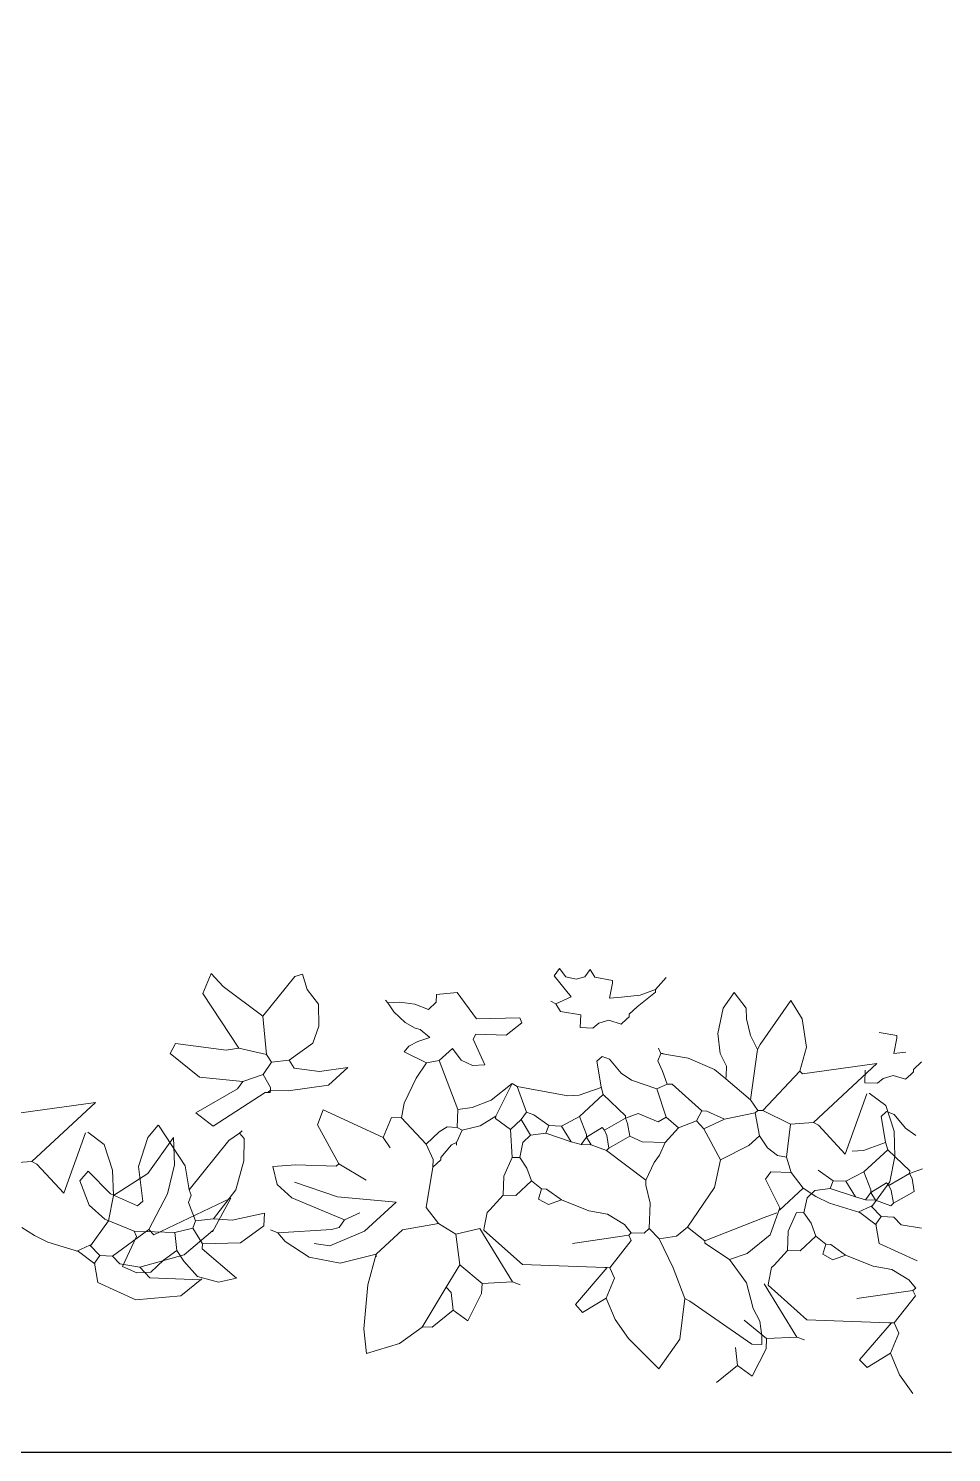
# Model space of a CAD drawing. Header units: millimetres. Extents: x 2667 to 2848, y -1 to 1765.
# Drawn here: x 2766.111 to 2767.075, y 1718.582 to 1720.068 of the extents above; entities that cross this region are included whole.
import ezdxf

# ---------------------------------------------------------------- set-up
doc = ezdxf.new("R2010")
doc.units = ezdxf.units.MM
doc.layers.add('PROIEZIONI', color=145, linetype='Continuous')
doc.layers.add('VERDE_giardino', color=74, linetype='Continuous', lineweight=9)

msp = doc.modelspace()

# ---------------------------------------------------------------- linework, layer by layer
at = {"layer": 'PROIEZIONI'}
msp.add_lwpolyline([(2767.0747, 1718.5819), (2765.0993, 1718.5819), (2765.0993, 1720.8615)], dxfattribs=at)
at = {"layer": 'VERDE_giardino'}
for p, q in [((2766.6601, 1719.0794), (2766.6657, 1719.0872)), ((2766.672, 1719.0783), (2766.6657, 1719.0872)), ((2766.6975, 1719.086), (2766.692, 1719.0785)), ((2766.7025, 1719.0779), (2766.6975, 1719.086)), ((2766.2932, 1719.061), (2766.3019, 1719.0819)), ((2766.3147, 1719.0682), (2766.3019, 1719.0819)), ((2766.356, 1719.0375), (2766.3894, 1719.0787)), ((2766.3894, 1719.0787), (2766.3974, 1719.0811)), ((2766.4021, 1719.065), (2766.3974, 1719.0811)), ((2766.6778, 1719.0576), (2766.6601, 1719.0794)), ((2766.6828, 1719.076), (2766.672, 1719.0783)), ((2766.692, 1719.0785), (2766.6828, 1719.076)), ((2766.7209, 1719.0746), (2766.7025, 1719.0779)), ((2766.7176, 1719.0561), (2766.7208, 1719.0719)), ((2766.7208, 1719.0719), (2766.7209, 1719.0746)), ((2766.7657, 1719.065), (2766.7768, 1719.0778)), ((2766.3309, 1719.0039), (2766.2932, 1719.061)), ((2766.356, 1719.0375), (2766.3147, 1719.0682)), ((2766.414, 1719.0498), (2766.4021, 1719.065)), ((2766.4865, 1719.0513), (2766.484, 1719.054)), ((2766.5373, 1719.06), (2766.537, 1719.0521)), ((2766.5373, 1719.06), (2766.5586, 1719.0619)), ((2766.5586, 1719.0619), (2766.5788, 1719.0346)), ((2766.6617, 1719.0502), (2766.6778, 1719.0576)), ((2766.7302, 1719.0572), (2766.7176, 1719.0561)), ((2766.7498, 1719.0593), (2766.7302, 1719.0572)), ((2766.7465, 1719.0471), (2766.7656, 1719.0623)), ((2766.7657, 1719.065), (2766.7498, 1719.0593)), ((2766.7656, 1719.0623), (2766.7657, 1719.065)), ((2766.8478, 1719.062), (2766.8363, 1719.0457)), ((2766.8478, 1719.062), (2766.8605, 1719.0456)), ((2766.8751, 1719.0079), (2766.907, 1719.0536)), ((2766.907, 1719.0536), (2766.9189, 1719.0346)), ((2766.4144, 1719.0268), (2766.414, 1719.0498)), ((2766.4989, 1719.0518), (2766.4865, 1719.0513)), ((2766.4865, 1719.0513), (2766.4927, 1719.0419)), ((2766.4927, 1719.0419), (2766.5044, 1719.0307)), ((2766.5144, 1719.0497), (2766.4989, 1719.0518)), ((2766.5288, 1719.0444), (2766.5144, 1719.0497)), ((2766.537, 1719.0521), (2766.5288, 1719.0444)), ((2766.6564, 1719.053), (2766.6617, 1719.0502)), ((2766.6667, 1719.0421), (2766.6617, 1719.0502)), ((2766.6878, 1719.0386), (2766.6667, 1719.0421)), ((2766.6873, 1719.0254), (2766.6878, 1719.0386)), ((2766.7381, 1719.0368), (2766.7382, 1719.0394)), ((2766.7382, 1719.0394), (2766.7465, 1719.0471)), ((2766.8363, 1719.0457), (2766.8308, 1719.0193)), ((2766.8608, 1719.0344), (2766.8605, 1719.0456)), ((2766.3599, 1718.9975), (2766.356, 1719.0375)), ((2766.408, 1719.009), (2766.4144, 1719.0268)), ((2766.5044, 1719.0307), (2766.5149, 1719.0247)), ((2766.5149, 1719.0247), (2766.52, 1719.0235)), ((2766.5788, 1719.0346), (2766.624, 1719.0356)), ((2766.61, 1719.0176), (2766.6264, 1719.0303)), ((2766.6264, 1719.0303), (2766.624, 1719.0356)), ((2766.7005, 1719.0249), (2766.6873, 1719.0254)), ((2766.7066, 1719.03), (2766.7005, 1719.0249)), ((2766.7171, 1719.033), (2766.7066, 1719.03)), ((2766.7299, 1719.0291), (2766.7171, 1719.033)), ((2766.7354, 1719.0342), (2766.7299, 1719.0291)), ((2766.7354, 1719.0342), (2766.7381, 1719.0368)), ((2766.8648, 1719.0171), (2766.8608, 1719.0344)), ((2766.9189, 1719.0346), (2766.9232, 1719.005)), ((2766.2591, 1718.9985), (2766.2647, 1719.0089)), ((2766.2647, 1719.0089), (2766.3176, 1719.0017)), ((2766.3835, 1718.9913), (2766.408, 1719.009)), ((2766.5178, 1719.0108), (2766.5084, 1719.006)), ((2766.5303, 1719.0152), (2766.5178, 1719.0108)), ((2766.52, 1719.0235), (2766.5303, 1719.0152)), ((2766.5754, 1719.0135), (2766.5782, 1719.0187)), ((2766.5877, 1718.9866), (2766.5754, 1719.0135)), ((2766.5782, 1719.0187), (2766.61, 1719.0176)), ((2766.8308, 1719.0193), (2766.8332, 1718.9983)), ((2766.8722, 1719.0027), (2766.8648, 1719.0171)), ((2767.0177, 1719.017), (2766.9992, 1719.0203)), ((2767.0144, 1718.9985), (2767.0176, 1719.0143)), ((2767.0176, 1719.0143), (2767.0177, 1719.017)), ((2766.29, 1718.9735), (2766.2591, 1718.9985)), ((2766.3176, 1719.0017), (2766.3309, 1719.0039)), ((2766.3599, 1718.9975), (2766.3309, 1719.0039)), ((2766.3649, 1718.9894), (2766.3599, 1718.9975)), ((2766.5084, 1719.006), (2766.5033, 1719.0002)), ((2766.5267, 1718.9888), (2766.5033, 1719.0002)), ((2766.5401, 1718.9909), (2766.5538, 1719.0037)), ((2766.5538, 1719.0037), (2766.563, 1718.9913)), ((2766.7046, 1718.9903), (2766.7101, 1718.9954)), ((2766.7101, 1718.9954), (2766.7179, 1718.9924)), ((2766.7683, 1718.9906), (2766.7712, 1718.9984)), ((2766.7712, 1718.9984), (2766.7688, 1719.0038)), ((2766.8, 1718.9934), (2766.7712, 1718.9984)), ((2766.7739, 1718.9983), (2766.7712, 1718.9984)), ((2766.8332, 1718.9983), (2766.8397, 1718.9853)), ((2766.865, 1718.9499), (2766.8722, 1719.0027)), ((2766.8722, 1719.0027), (2766.8751, 1719.0079)), ((2766.9232, 1719.005), (2766.9165, 1718.9799)), ((2767.027, 1718.9996), (2767.0144, 1718.9985)), ((2766.3564, 1718.9764), (2766.3649, 1718.9894)), ((2766.3649, 1718.9894), (2766.3835, 1718.9913)), ((2766.3885, 1718.9832), (2766.3835, 1718.9913)), ((2766.4149, 1718.9796), (2766.3885, 1718.9832)), ((2766.4149, 1718.9796), (2766.4445, 1718.9836)), ((2766.4445, 1718.9836), (2766.4243, 1718.9652)), ((2766.5267, 1718.9888), (2766.516, 1718.9726)), ((2766.5267, 1718.9888), (2766.5401, 1718.9909)), ((2766.5594, 1718.9398), (2766.5401, 1718.9909)), ((2766.563, 1718.9913), (2766.5749, 1718.9857)), ((2766.5749, 1718.9857), (2766.5877, 1718.9866)), ((2766.7089, 1718.9636), (2766.7046, 1718.9903)), ((2766.7179, 1718.9924), (2766.73, 1718.9779)), ((2766.7732, 1718.9798), (2766.7683, 1718.9906)), ((2766.778, 1718.9663), (2766.7732, 1718.9798)), ((2766.8272, 1718.9815), (2766.8, 1718.9934)), ((2766.8393, 1718.9721), (2766.8272, 1718.9815)), ((2766.8397, 1718.9853), (2766.8394, 1718.9747)), ((2766.8779, 1718.9388), (2766.9165, 1718.9799)), ((2766.9191, 1718.9771), (2766.9165, 1718.9799)), ((2766.9968, 1718.9879), (2766.9191, 1718.9771)), ((2766.9305, 1718.9263), (2766.9968, 1718.9879)), ((2766.9841, 1718.9678), (2766.9845, 1718.981)), ((2767.0321, 1718.9766), (2767.0349, 1718.9792)), ((2767.0349, 1718.9792), (2767.035, 1718.9818)), ((2767.035, 1718.9818), (2767.0432, 1718.9895)), ((2766.3349, 1718.9692), (2766.29, 1718.9735)), ((2766.3294, 1718.9615), (2766.3349, 1718.9692)), ((2766.3349, 1718.9692), (2766.3564, 1718.9764)), ((2766.3639, 1718.9629), (2766.3564, 1718.9764)), ((2766.4243, 1718.9652), (2766.3824, 1718.9595)), ((2766.516, 1718.9726), (2766.5033, 1718.9465)), ((2766.6162, 1718.9669), (2766.5941, 1718.9498)), ((2766.599, 1718.9331), (2766.6162, 1718.9669)), ((2766.6214, 1718.9641), (2766.6162, 1718.9669)), ((2766.73, 1718.9779), (2766.7406, 1718.9704)), ((2766.7406, 1718.9704), (2766.7672, 1718.9614)), ((2766.7672, 1718.9614), (2766.778, 1718.9663)), ((2766.7833, 1718.9662), (2766.778, 1718.9663)), ((2766.8142, 1718.9385), (2766.7833, 1718.9662)), ((2766.8393, 1718.9721), (2766.8394, 1718.9747)), ((2766.865, 1718.9499), (2766.8393, 1718.9721)), ((2766.9973, 1718.9673), (2766.9841, 1718.9678)), ((2767.0033, 1718.9724), (2766.9973, 1718.9673)), ((2767.0139, 1718.9754), (2767.0033, 1718.9724)), ((2767.0267, 1718.9715), (2767.0139, 1718.9754)), ((2767.0321, 1718.9766), (2767.0267, 1718.9715)), ((2766.286, 1718.9365), (2766.3294, 1718.9615)), ((2766.3041, 1718.9226), (2766.3584, 1718.9578)), ((2766.3611, 1718.9577), (2766.3584, 1718.9578)), ((2766.3611, 1718.9577), (2766.3638, 1718.9602)), ((2766.3637, 1718.9576), (2766.3611, 1718.9577)), ((2766.3637, 1718.9576), (2766.3638, 1718.9602)), ((2766.3638, 1718.9602), (2766.3639, 1718.9629)), ((2766.3638, 1718.9602), (2766.3824, 1718.9595)), ((2766.5941, 1718.9498), (2766.5743, 1718.9419)), ((2766.6214, 1718.9641), (2766.6741, 1718.9542)), ((2766.631, 1718.9372), (2766.6214, 1718.9641)), ((2766.6741, 1718.9542), (2766.6861, 1718.9548)), ((2766.6861, 1718.9548), (2766.7091, 1718.963)), ((2766.6866, 1718.9325), (2766.7113, 1718.9555)), ((2766.7113, 1718.9555), (2766.7089, 1718.9636)), ((2766.7344, 1718.9334), (2766.7113, 1718.9555)), ((2766.7768, 1718.9319), (2766.7672, 1718.9614)), ((2766.8726, 1718.939), (2766.865, 1718.9499)), ((2766.9864, 1718.9564), (2766.9638, 1718.8932)), ((2767.006, 1718.944), (2766.9889, 1718.9569)), ((2766.1813, 1718.9472), (2766.1035, 1718.9364)), ((2766.1149, 1718.8855), (2766.1813, 1718.9472)), ((2766.3041, 1718.9226), (2766.286, 1718.9365)), ((2766.4188, 1718.9396), (2766.4129, 1718.9239)), ((2766.4814, 1718.9108), (2766.4188, 1718.9396)), ((2766.5033, 1718.9465), (2766.5007, 1718.9313)), ((2766.5588, 1718.9213), (2766.5594, 1718.9398)), ((2766.5743, 1718.9419), (2766.5594, 1718.9398)), ((2766.6254, 1718.9294), (2766.631, 1718.9372)), ((2766.6389, 1718.9343), (2766.631, 1718.9372)), ((2766.7343, 1718.9308), (2766.7477, 1718.9356)), ((2766.7477, 1718.9356), (2766.7686, 1718.9269)), ((2766.8085, 1718.9281), (2766.8142, 1718.9385)), ((2766.8195, 1718.9383), (2766.8142, 1718.9385)), ((2766.8377, 1718.9297), (2766.8195, 1718.9383)), ((2766.8377, 1718.9297), (2766.8698, 1718.9365)), ((2766.8698, 1718.9365), (2766.8726, 1718.939)), ((2766.8742, 1718.9124), (2766.8698, 1718.9365)), ((2766.8779, 1718.9388), (2766.8726, 1718.939)), ((2766.9065, 1718.9245), (2766.8779, 1718.9388)), ((2767.0014, 1718.9326), (2767.0068, 1718.9377)), ((2767.0147, 1718.9172), (2767.006, 1718.944)), ((2767.0068, 1718.9377), (2767.0147, 1718.9348)), ((2767.0147, 1718.9348), (2767.0268, 1718.9203)), ((2766.2468, 1718.9235), (2766.2358, 1718.9106)), ((2766.2749, 1718.8811), (2766.2469, 1718.9235)), ((2766.4353, 1718.8833), (2766.4129, 1718.9239)), ((2766.4814, 1718.9108), (2766.4902, 1718.9317)), ((2766.4902, 1718.9317), (2766.5007, 1718.9313)), ((2766.5263, 1718.9039), (2766.5007, 1718.9313)), ((2766.54, 1718.9166), (2766.5482, 1718.9217)), ((2766.5482, 1718.9217), (2766.5588, 1718.9213)), ((2766.564, 1718.9184), (2766.5588, 1718.9213)), ((2766.564, 1718.9184), (2766.5827, 1718.923)), ((2766.5827, 1718.923), (2766.599, 1718.9331)), ((2766.5989, 1718.9304), (2766.599, 1718.9331)), ((2766.6144, 1718.9192), (2766.5989, 1718.9304)), ((2766.6144, 1718.9192), (2766.6254, 1718.9294)), ((2766.6354, 1718.9132), (2766.6254, 1718.9294)), ((2766.6544, 1718.9231), (2766.6389, 1718.9343)), ((2766.6514, 1718.9152), (2766.6544, 1718.9231)), ((2766.6676, 1718.9226), (2766.6544, 1718.9231)), ((2766.6676, 1718.9226), (2766.6866, 1718.9325)), ((2766.6776, 1718.9063), (2766.6676, 1718.9226)), ((2766.6938, 1718.9137), (2766.6866, 1718.9325)), ((2766.6937, 1718.911), (2766.71, 1718.9211)), ((2766.71, 1718.9211), (2766.7126, 1718.9183)), ((2766.7126, 1718.9183), (2766.7343, 1718.9308)), ((2766.7343, 1718.9308), (2766.7344, 1718.9334)), ((2766.7367, 1718.9254), (2766.7343, 1718.9308)), ((2766.7389, 1718.912), (2766.7367, 1718.9254)), ((2766.7686, 1718.9269), (2766.7768, 1718.9319)), ((2766.7758, 1718.9054), (2766.7896, 1718.9208)), ((2766.7896, 1718.9208), (2766.7768, 1718.9319)), ((2766.7896, 1718.9208), (2766.8085, 1718.9281)), ((2766.8161, 1718.9198), (2766.8085, 1718.9281)), ((2766.8161, 1718.9198), (2766.8377, 1718.9297)), ((2766.8335, 1718.8874), (2766.8161, 1718.9198)), ((2766.9026, 1718.8902), (2766.9065, 1718.9245)), ((2766.9065, 1718.9245), (2766.9305, 1718.9263)), ((2766.9357, 1718.9235), (2766.9305, 1718.9263)), ((2766.9638, 1718.8932), (2766.9357, 1718.9235)), ((2767.0057, 1718.9059), (2767.0014, 1718.9326)), ((2767.0268, 1718.9203), (2767.0374, 1718.9128)), ((2766.1709, 1718.9156), (2766.1482, 1718.8525)), ((2766.1905, 1718.9033), (2766.1734, 1718.9161)), ((2766.2358, 1718.9106), (2766.2261, 1718.8803)), ((2766.2627, 1718.9108), (2766.236, 1718.8731)), ((2766.2636, 1718.8823), (2766.2627, 1718.9108)), ((2766.2789, 1718.856), (2766.3206, 1718.9075)), ((2766.3206, 1718.9075), (2766.3315, 1718.9151)), ((2766.3315, 1718.9151), (2766.3342, 1718.9176)), ((2766.3366, 1718.9096), (2766.3315, 1718.9151)), ((2766.336, 1718.8865), (2766.3366, 1718.9096)), ((2766.4814, 1718.9108), (2766.489, 1718.8999)), ((2766.5263, 1718.9039), (2766.54, 1718.9166)), ((2766.5528, 1718.9029), (2766.5582, 1718.9054)), ((2766.5581, 1718.9027), (2766.5582, 1718.9054)), ((2766.5582, 1718.9054), (2766.564, 1718.9184)), ((2766.616, 1718.89), (2766.6144, 1718.9192)), ((2766.624, 1718.8897), (2766.6272, 1718.9055)), ((2766.6272, 1718.9055), (2766.6354, 1718.9132)), ((2766.6354, 1718.9132), (2766.6514, 1718.9152)), ((2766.6776, 1718.9063), (2766.6514, 1718.9152)), ((2766.6881, 1718.9033), (2766.6776, 1718.9063)), ((2766.6881, 1718.9033), (2766.6937, 1718.911)), ((2766.6937, 1718.911), (2766.6938, 1718.9137)), ((2766.6987, 1718.9029), (2766.6937, 1718.911)), ((2766.715, 1718.9129), (2766.7126, 1718.9183)), ((2766.7172, 1718.8996), (2766.715, 1718.9129)), ((2766.7172, 1718.8996), (2766.7389, 1718.912)), ((2766.7519, 1718.9063), (2766.7389, 1718.912)), ((2766.7758, 1718.9054), (2766.7519, 1718.9063)), ((2766.77, 1718.8923), (2766.7758, 1718.9054)), ((2766.8633, 1718.9022), (2766.8742, 1718.9124)), ((2766.8742, 1718.9124), (2766.8826, 1718.9)), ((2766.9829, 1718.8972), (2767.0059, 1718.9054)), ((2767.0081, 1718.8979), (2767.0057, 1718.9059)), ((2767.0157, 1718.8907), (2767.0147, 1718.9172)), ((2766.1992, 1718.8765), (2766.1905, 1718.9033)), ((2766.5337, 1718.8877), (2766.5263, 1718.9039)), ((2766.5416, 1718.8874), (2766.5417, 1718.89)), ((2766.5417, 1718.89), (2766.5528, 1718.9029)), ((2766.6073, 1718.8704), (2766.616, 1718.89)), ((2766.624, 1718.8897), (2766.616, 1718.89)), ((2766.6987, 1718.9029), (2766.6881, 1718.9033)), ((2766.7145, 1718.897), (2766.6987, 1718.9029)), ((2766.7145, 1718.897), (2766.7172, 1718.8996)), ((2766.7558, 1718.8663), (2766.7145, 1718.897)), ((2766.7644, 1718.8846), (2766.77, 1718.8923)), ((2766.8335, 1718.8874), (2766.8633, 1718.9022)), ((2766.8826, 1718.9), (2766.8932, 1718.8919)), ((2766.8932, 1718.8919), (2766.9026, 1718.8902)), ((2766.9073, 1718.8741), (2766.9026, 1718.8902)), ((2766.9709, 1718.8966), (2766.9829, 1718.8972)), ((2766.9833, 1718.8749), (2767.0081, 1718.8979)), ((2767.0311, 1718.8758), (2767.0081, 1718.8979)), ((2767.0157, 1718.8907), (2767.0104, 1718.8644)), ((2766.091, 1718.8838), (2766.1149, 1718.8855)), ((2766.1202, 1718.8827), (2766.1149, 1718.8855)), ((2766.1482, 1718.8525), (2766.1202, 1718.8827)), ((2766.1735, 1718.8757), (2766.1651, 1718.8654)), ((2766.1971, 1718.852), (2766.1735, 1718.8757)), ((2766.2002, 1718.85), (2766.1992, 1718.8765)), ((2766.2261, 1718.8803), (2766.2307, 1718.8444)), ((2766.2566, 1718.852), (2766.2636, 1718.8823)), ((2766.2789, 1718.856), (2766.2749, 1718.8811)), ((2766.3276, 1718.8562), (2766.336, 1718.8865)), ((2766.3902, 1718.8823), (2766.3662, 1718.8805)), ((2766.3662, 1718.8805), (2766.3708, 1718.8618)), ((2766.4326, 1718.8807), (2766.3902, 1718.8823)), ((2766.4353, 1718.8833), (2766.4326, 1718.8807)), ((2766.4353, 1718.8833), (2766.4639, 1718.8663)), ((2766.5334, 1718.8797), (2766.5265, 1718.8375)), ((2766.5334, 1718.8797), (2766.5337, 1718.8877)), ((2766.5334, 1718.8797), (2766.5416, 1718.8874)), ((2766.6315, 1718.8788), (2766.624, 1718.8897)), ((2766.6363, 1718.8654), (2766.6315, 1718.8788)), ((2766.7558, 1718.8663), (2766.7644, 1718.8846)), ((2766.8272, 1718.8584), (2766.8335, 1718.8874)), ((2766.9511, 1718.8655), (2766.9356, 1718.8767)), ((2767.031, 1718.8732), (2767.0445, 1718.878)), ((2767.031, 1718.8732), (2767.0311, 1718.8758)), ((2766.1651, 1718.8654), (2766.1747, 1718.84)), ((2766.236, 1718.8731), (2766.2002, 1718.85)), ((2766.3863, 1718.8479), (2766.3708, 1718.8618)), ((2766.3891, 1718.8641), (2766.4338, 1718.8489)), ((2766.6066, 1718.8505), (2766.6073, 1718.8704)), ((2766.6199, 1718.85), (2766.6363, 1718.8654)), ((2766.6467, 1718.857), (2766.6363, 1718.8654)), ((2766.7556, 1718.861), (2766.7558, 1718.8663)), ((2766.7602, 1718.8423), (2766.7556, 1718.861)), ((2766.8805, 1718.8671), (2766.8861, 1718.8748)), ((2766.8954, 1718.8373), (2766.8805, 1718.8671)), ((2766.8861, 1718.8748), (2766.9073, 1718.8741)), ((2766.92, 1718.8577), (2766.9073, 1718.8741)), ((2766.9482, 1718.8576), (2766.9511, 1718.8655)), ((2766.9644, 1718.865), (2766.9511, 1718.8655)), ((2766.9644, 1718.865), (2766.9833, 1718.8749)), ((2766.9744, 1718.8487), (2766.9644, 1718.865)), ((2766.9906, 1718.8561), (2766.9833, 1718.8749)), ((2766.9905, 1718.8534), (2767.0068, 1718.8634)), ((2767.0104, 1718.8644), (2766.9914, 1718.8386)), ((2767.0068, 1718.8634), (2767.0093, 1718.8607)), ((2767.0093, 1718.8607), (2767.031, 1718.8732)), ((2767.0118, 1718.8553), (2767.0093, 1718.8607)), ((2767.0335, 1718.8678), (2767.031, 1718.8732)), ((2767.0357, 1718.8544), (2767.0335, 1718.8678)), ((2766.2002, 1718.85), (2766.1949, 1718.8237)), ((2766.2252, 1718.8393), (2766.1971, 1718.852)), ((2766.2371, 1718.8147), (2766.2566, 1718.852)), ((2766.2422, 1718.8092), (2766.3225, 1718.8473)), ((2766.2784, 1718.8427), (2766.2813, 1718.8506)), ((2766.2813, 1718.8506), (2766.2789, 1718.856)), ((2766.3034, 1718.8123), (2766.3225, 1718.8473)), ((2766.3043, 1718.8258), (2766.3276, 1718.8562)), ((2766.4202, 1718.8334), (2766.3863, 1718.8479)), ((2766.4338, 1718.8489), (2766.4952, 1718.8433)), ((2766.5928, 1718.8351), (2766.6066, 1718.8505)), ((2766.6066, 1718.8505), (2766.6199, 1718.85)), ((2766.6436, 1718.8465), (2766.6467, 1718.857)), ((2766.654, 1718.8408), (2766.6436, 1718.8465)), ((2766.652, 1718.8568), (2766.6467, 1718.857)), ((2766.6675, 1718.8457), (2766.652, 1718.8568)), ((2766.6675, 1718.8457), (2766.654, 1718.8408)), ((2766.6962, 1718.834), (2766.6675, 1718.8457)), ((2766.7991, 1718.817), (2766.8272, 1718.8584)), ((2766.8953, 1718.8347), (2766.92, 1718.8577)), ((2766.92, 1718.8577), (2766.933, 1718.8492)), ((2766.9207, 1718.8321), (2766.924, 1718.8479)), ((2766.924, 1718.8479), (2766.9322, 1718.8555)), ((2766.9322, 1718.8555), (2766.9482, 1718.8576)), ((2766.933, 1718.8492), (2766.9472, 1718.8422)), ((2766.9744, 1718.8487), (2766.9482, 1718.8576)), ((2766.9849, 1718.8457), (2766.9744, 1718.8487)), ((2766.9849, 1718.8457), (2766.9905, 1718.8534)), ((2766.9955, 1718.8453), (2766.9849, 1718.8457)), ((2766.9905, 1718.8534), (2766.9906, 1718.8561)), ((2766.9955, 1718.8453), (2766.9905, 1718.8534)), ((2767.014, 1718.842), (2767.0118, 1718.8553)), ((2767.014, 1718.842), (2767.0357, 1718.8544)), ((2766.1747, 1718.84), (2766.1912, 1718.8254)), ((2766.2252, 1718.8393), (2766.2307, 1718.8444)), ((2766.2857, 1718.8239), (2766.2784, 1718.8427)), ((2766.324, 1718.8244), (2766.3576, 1718.8319)), ((2766.3571, 1718.8186), (2766.3576, 1718.8319)), ((2766.4411, 1718.8247), (2766.4202, 1718.8334)), ((2766.4411, 1718.8247), (2766.4573, 1718.8321)), ((2766.4952, 1718.8433), (2766.4622, 1718.8128)), ((2766.5392, 1718.8211), (2766.5265, 1718.8375)), ((2766.5868, 1718.8167), (2766.59, 1718.8326)), ((2766.59, 1718.8326), (2766.5928, 1718.8351)), ((2766.6962, 1718.834), (2766.7155, 1718.8307)), ((2766.7155, 1718.8307), (2766.7334, 1718.8199)), ((2766.7593, 1718.8158), (2766.7602, 1718.8423)), ((2766.8791, 1718.8273), (2766.8925, 1718.8321)), ((2766.8954, 1718.8373), (2766.8853, 1718.8092)), ((2766.8953, 1718.8347), (2766.8954, 1718.8373)), ((2766.9041, 1718.8128), (2766.9128, 1718.8324)), ((2766.9207, 1718.8321), (2766.9128, 1718.8324)), ((2766.9283, 1718.8212), (2766.9207, 1718.8321)), ((2766.9472, 1718.8422), (2766.979, 1718.8324)), ((2766.9773, 1718.8329), (2766.991, 1718.8392)), ((2766.979, 1718.8324), (2766.9961, 1718.8195)), ((2766.991, 1718.8392), (2767.0012, 1718.8282)), ((2767.0112, 1718.8394), (2766.9955, 1718.8453)), ((2767.0112, 1718.8394), (2767.014, 1718.842)), ((2766.1045, 1718.8169), (2766.1175, 1718.8085)), ((2766.1949, 1718.8237), (2766.1759, 1718.7978)), ((2766.1912, 1718.8254), (2766.2216, 1718.8129)), ((2766.264, 1718.8114), (2766.2827, 1718.816)), ((2766.2827, 1718.816), (2766.2857, 1718.8239)), ((2766.2928, 1718.7997), (2766.2827, 1718.816)), ((2766.2857, 1718.8239), (2766.3043, 1718.8258)), ((2766.3043, 1718.8258), (2766.324, 1718.8244)), ((2766.3326, 1718.8009), (2766.3571, 1718.8186)), ((2766.4275, 1718.8146), (2766.4356, 1718.8169)), ((2766.4356, 1718.8169), (2766.4411, 1718.8247)), ((2766.5018, 1718.8145), (2766.5392, 1718.8211)), ((2766.5392, 1718.8211), (2766.5574, 1718.8099)), ((2766.5574, 1718.8099), (2766.5823, 1718.8157)), ((2766.6166, 1718.7599), (2766.5823, 1718.8157)), ((2766.5868, 1718.8167), (2766.5867, 1718.8141)), ((2766.7334, 1718.8199), (2766.7405, 1718.8111)), ((2766.7538, 1718.8107), (2766.7593, 1718.8158)), ((2766.7695, 1718.8048), (2766.7593, 1718.8158)), ((2766.7991, 1718.817), (2766.7878, 1718.8077)), ((2766.8172, 1718.803), (2766.7991, 1718.817)), ((2766.8172, 1718.803), (2766.8791, 1718.8273)), ((2766.9331, 1718.8077), (2766.9283, 1718.8212)), ((2766.9956, 1718.8204), (2767.0012, 1718.8282)), ((2766.9993, 1718.8002), (2766.9956, 1718.8204)), ((2767.0145, 1718.8277), (2767.0012, 1718.8282)), ((2767.0221, 1718.8195), (2767.0145, 1718.8277)), ((2767.0432, 1718.816), (2767.0221, 1718.8195)), ((2766.1175, 1718.8085), (2766.1317, 1718.8015)), ((2766.1317, 1718.8015), (2766.1635, 1718.7916)), ((2766.1989, 1718.7869), (2766.2371, 1718.8147)), ((2766.2096, 1718.7762), (2766.224, 1718.8075)), ((2766.264, 1718.8114), (2766.2216, 1718.8129)), ((2766.224, 1718.8075), (2766.2216, 1718.8129)), ((2766.2371, 1718.8147), (2766.2422, 1718.8092)), ((2766.266, 1718.7927), (2766.264, 1718.8114)), ((2766.3039, 1718.8136), (2766.2738, 1718.7882)), ((2766.2928, 1718.7997), (2766.3326, 1718.8009)), ((2766.3717, 1718.8113), (2766.3638, 1718.8143)), ((2766.3717, 1718.8113), (2766.4275, 1718.8146)), ((2766.3794, 1718.8021), (2766.3717, 1718.8113)), ((2766.4044, 1718.7859), (2766.3794, 1718.8021)), ((2766.4622, 1718.8128), (2766.426, 1718.7978)), ((2766.4743, 1718.789), (2766.5018, 1718.8145)), ((2766.5615, 1718.7779), (2766.5574, 1718.8099)), ((2766.5867, 1718.8141), (2766.6268, 1718.7781)), ((2766.7378, 1718.8086), (2766.6791, 1718.8001)), ((2766.718, 1718.7748), (2766.7402, 1718.8032)), ((2766.7378, 1718.8086), (2766.7405, 1718.8111)), ((2766.7402, 1718.8032), (2766.7378, 1718.8086)), ((2766.7405, 1718.8111), (2766.7538, 1718.8107)), ((2766.7878, 1718.8077), (2766.7695, 1718.8048)), ((2766.7695, 1718.8048), (2766.7842, 1718.7746)), ((2766.8171, 1718.8004), (2766.8172, 1718.803)), ((2766.8853, 1718.8092), (2766.8615, 1718.7897)), ((2766.9034, 1718.7929), (2766.9041, 1718.8128)), ((2766.9166, 1718.7924), (2766.9331, 1718.8077)), ((2766.9434, 1718.7994), (2766.9331, 1718.8077)), ((2766.1617, 1718.7922), (2766.1755, 1718.7984)), ((2766.1635, 1718.7916), (2766.1806, 1718.7787)), ((2766.1755, 1718.7984), (2766.1857, 1718.7874)), ((2766.1801, 1718.7797), (2766.1857, 1718.7874)), ((2766.1989, 1718.7869), (2766.1857, 1718.7874)), ((2766.2066, 1718.7787), (2766.1989, 1718.7869)), ((2766.2738, 1718.7882), (2766.2277, 1718.7753)), ((2766.2523, 1718.7826), (2766.266, 1718.7927)), ((2766.266, 1718.7927), (2766.2735, 1718.7818)), ((2766.2926, 1718.7944), (2766.2928, 1718.7997)), ((2766.3286, 1718.7639), (2766.2926, 1718.7944)), ((2766.426, 1718.7978), (2766.4094, 1718.8001)), ((2766.4368, 1718.7797), (2766.4743, 1718.789)), ((2766.4655, 1718.7569), (2766.4743, 1718.789)), ((2766.4743, 1718.789), (2766.4742, 1718.7863)), ((2766.843, 1718.7835), (2766.8171, 1718.8004)), ((2766.8615, 1718.7897), (2766.843, 1718.7835)), ((2766.8895, 1718.7775), (2766.9034, 1718.7929)), ((2766.9034, 1718.7929), (2766.9166, 1718.7924)), ((2766.9404, 1718.7889), (2766.9434, 1718.7994)), ((2766.9508, 1718.7832), (2766.9404, 1718.7889)), ((2766.9487, 1718.7992), (2766.9434, 1718.7994)), ((2766.9642, 1718.788), (2766.9487, 1718.7992)), ((2766.9642, 1718.788), (2766.9508, 1718.7832)), ((2766.993, 1718.7764), (2766.9642, 1718.788)), ((2766.9993, 1718.8002), (2767.039, 1718.7819)), ((2766.1838, 1718.7595), (2766.1801, 1718.7797)), ((2766.2277, 1718.7753), (2766.2066, 1718.7787)), ((2766.2096, 1718.7762), (2766.2245, 1718.7693)), ((2766.2379, 1718.7643), (2766.2277, 1718.7753)), ((2766.2392, 1718.77), (2766.2523, 1718.7826)), ((2766.2735, 1718.7818), (2766.2878, 1718.7657)), ((2766.4368, 1718.7797), (2766.4044, 1718.7859)), ((2766.5474, 1718.7545), (2766.5615, 1718.7779)), ((2766.5847, 1718.7584), (2766.5615, 1718.7779)), ((2766.6268, 1718.7781), (2766.7127, 1718.775)), ((2766.6821, 1718.7363), (2766.7153, 1718.7749)), ((2766.7153, 1718.7749), (2766.7127, 1718.775)), ((2766.718, 1718.7748), (2766.7153, 1718.7749)), ((2766.7229, 1718.764), (2766.718, 1718.7748)), ((2766.7842, 1718.7746), (2766.7964, 1718.7428)), ((2766.8607, 1718.759), (2766.843, 1718.7835)), ((2766.8836, 1718.7591), (2766.8868, 1718.7749)), ((2766.8868, 1718.7749), (2766.8895, 1718.7775)), ((2766.993, 1718.7764), (2767.0123, 1718.7731)), ((2767.0123, 1718.7731), (2767.0302, 1718.7623)), ((2766.1838, 1718.7595), (2766.2234, 1718.7412)), ((2766.2245, 1718.7693), (2766.2392, 1718.77)), ((2766.2914, 1718.7623), (2766.2379, 1718.7643)), ((2766.2703, 1718.7456), (2766.2923, 1718.7631)), ((2766.2878, 1718.7657), (2766.3095, 1718.7598)), ((2766.3095, 1718.7598), (2766.3286, 1718.7639)), ((2766.4613, 1718.7111), (2766.4655, 1718.7569)), ((2766.5843, 1718.7478), (2766.5847, 1718.7584)), ((2766.5847, 1718.7584), (2766.6166, 1718.7599)), ((2766.6166, 1718.7599), (2766.6244, 1718.757)), ((2766.7142, 1718.7431), (2766.7229, 1718.764)), ((2766.8677, 1718.7322), (2766.8607, 1718.759)), ((2766.9134, 1718.7023), (2766.879, 1718.7581)), ((2766.8836, 1718.7591), (2766.8835, 1718.7565)), ((2766.8835, 1718.7565), (2766.9236, 1718.7205)), ((2767.0302, 1718.7623), (2767.0373, 1718.7535)), ((2766.2234, 1718.7412), (2766.2703, 1718.7456)), ((2766.5474, 1718.7545), (2766.5223, 1718.7127)), ((2766.5525, 1718.749), (2766.5474, 1718.7545)), ((2766.5545, 1718.7304), (2766.5525, 1718.749)), ((2766.57, 1718.7192), (2766.5843, 1718.7478)), ((2766.7142, 1718.7431), (2766.6897, 1718.7281)), ((2766.7237, 1718.7207), (2766.7142, 1718.7431)), ((2766.7964, 1718.7428), (2766.7912, 1718.7003)), ((2766.8016, 1718.7399), (2766.7964, 1718.7428)), ((2767.0345, 1718.751), (2766.9758, 1718.7425)), ((2767.0147, 1718.7172), (2767.037, 1718.7456)), ((2767.0345, 1718.751), (2767.0373, 1718.7535)), ((2767.037, 1718.7456), (2767.0345, 1718.751)), ((2766.5545, 1718.7304), (2766.5326, 1718.7126)), ((2766.5545, 1718.7304), (2766.57, 1718.7192)), ((2766.6897, 1718.7281), (2766.6821, 1718.7363)), ((2766.8663, 1718.6951), (2766.8016, 1718.7399)), ((2766.8677, 1718.7322), (2766.8747, 1718.719)), ((2766.5223, 1718.7127), (2766.4986, 1718.6957)), ((2766.5326, 1718.7126), (2766.522, 1718.713)), ((2766.7376, 1718.701), (2766.7237, 1718.7207)), ((2766.8815, 1718.7008), (2766.8583, 1718.7202)), ((2766.8747, 1718.719), (2766.8766, 1718.7036)), ((2766.9236, 1718.7205), (2767.0094, 1718.7174)), ((2766.9788, 1718.6787), (2767.0121, 1718.7173)), ((2767.0121, 1718.7173), (2767.0094, 1718.7174)), ((2767.0147, 1718.7172), (2767.0121, 1718.7173)), ((2767.0196, 1718.7064), (2767.0147, 1718.7172)), ((2766.4641, 1718.6854), (2766.4613, 1718.7111)), ((2766.7693, 1718.6692), (2766.7376, 1718.701)), ((2766.7912, 1718.7003), (2766.7693, 1718.6692)), ((2766.8766, 1718.7036), (2766.8769, 1718.6947)), ((2766.8811, 1718.6902), (2766.8815, 1718.7008)), ((2766.8815, 1718.7008), (2766.9134, 1718.7023)), ((2766.9134, 1718.7023), (2766.9212, 1718.6994)), ((2767.0109, 1718.6855), (2767.0196, 1718.7064)), ((2766.4986, 1718.6957), (2766.4641, 1718.6854)), ((2766.8512, 1718.6727), (2766.8493, 1718.6914)), ((2766.8769, 1718.6947), (2766.8663, 1718.6951)), ((2766.8668, 1718.6616), (2766.8811, 1718.6902)), ((2767.0109, 1718.6855), (2766.9865, 1718.6705)), ((2767.0205, 1718.663), (2767.0109, 1718.6855)), ((2766.8512, 1718.6727), (2766.8294, 1718.655)), ((2766.8512, 1718.6727), (2766.8668, 1718.6616)), ((2766.9865, 1718.6705), (2766.9788, 1718.6787)), ((2767.0344, 1718.6434), (2767.0205, 1718.663))]:
    msp.add_line(p, q, dxfattribs=at)
for centre, start, end in [((2766.9993, 1718.8002), 190.7175, 245.4465), ((2766.6268, 1718.7781), 227.7572, 267.5602), ((2766.1838, 1718.7595), 190.7175, 245.4465), ((2766.9236, 1718.7205), 227.7572, 267.5602)]:
    msp.add_arc(centre, 0.000000331, start, end, dxfattribs=at)

doc.saveas('drawing.dxf')
